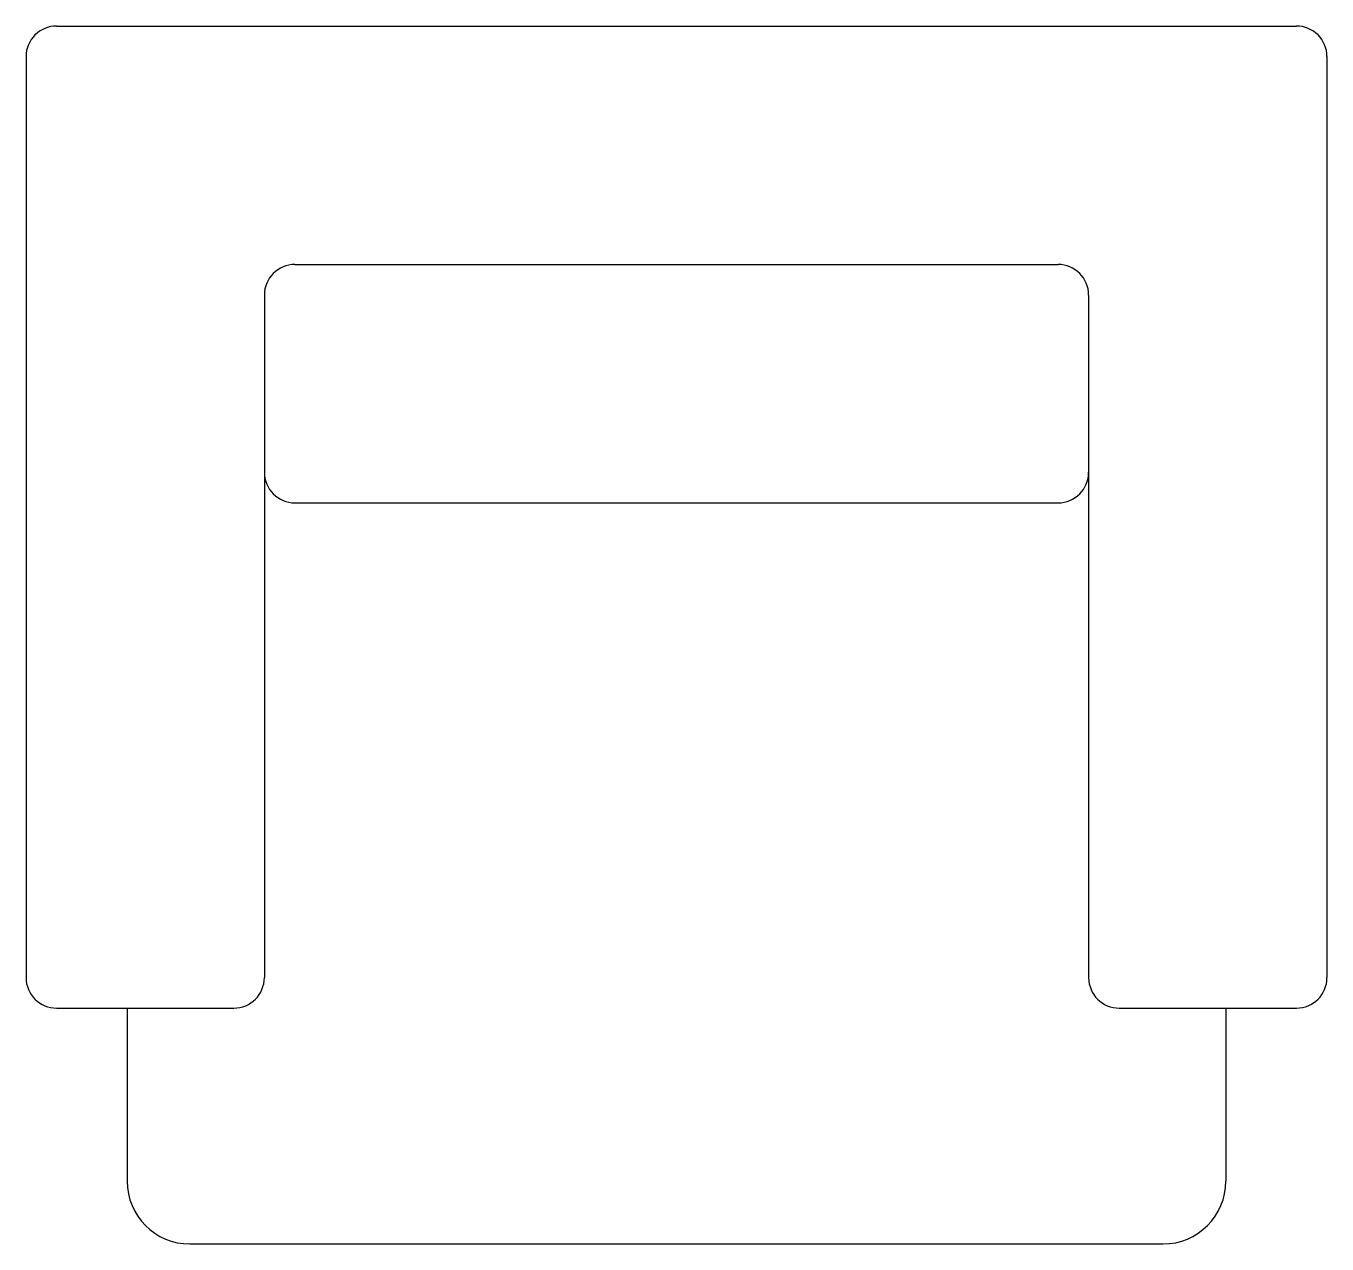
# Model space of a CAD drawing. Header units: inches. Extents: x 10267 to 11047, y 17921 to 18651.
import ezdxf

# ---------------------------------------------------------------- set-up
doc = ezdxf.new("R2010")
doc.units = ezdxf.units.IN
doc.header["$MEASUREMENT"] = 0
doc.layers.add('freecads.com', color=7, linetype='Continuous')

msp = doc.modelspace()

# ---------------------------------------------------------------- linework, layer by layer
at = {"layer": 'freecads.com', "linetype": 'Continuous'}
for p, q in [((10284.91, 18651.37), (11028.25, 18651.37)), ((10266.58, 18633.04), (10266.58, 18081.05)), ((11046.58, 18633.04), (11046.58, 18081.05)), ((10427.81, 18508.47), (10885.34, 18508.47)), ((10409.48, 18490.14), (10409.48, 18383.9)), ((10903.68, 18490.14), (10903.68, 18383.9)), ((10409.48, 18409.9), (10409.48, 18081.05)), ((10903.68, 18401.2), (10903.68, 18081.05)), ((10427.81, 18365.57), (10885.34, 18365.57)), ((10284.91, 18062.71), (10391.15, 18062.71)), ((10327.22, 18062.71), (10327.22, 17958.98)), ((10922.01, 18062.71), (11028.25, 18062.71)), ((10985.93, 18062.71), (10985.93, 17958.98)), ((10364.83, 17921.37), (10948.32, 17921.37))]:
    msp.add_line(p, q, dxfattribs=at)
for centre, radius, start, end in [((10284.91, 18633.04), 18.33, 90, 180), ((11028.25, 18633.04), 18.33, 0, 90), ((10427.81, 18490.14), 18.33, 90, 180), ((10885.34, 18490.14), 18.33, 0, 90), ((10427.81, 18383.9), 18.33, 180, 270), ((10885.34, 18383.9), 18.33, 270, 0), ((10284.91, 18081.05), 18.33, 180, 270), ((10391.15, 18081.05), 18.33, 270, 0), ((10922.01, 18081.05), 18.33, 180, 270), ((11028.25, 18081.05), 18.33, 270, 0), ((10364.83, 17958.98), 37.61, 180, 270), ((10948.32, 17958.98), 37.61, 270, 0)]:
    msp.add_arc(centre, radius, start, end, dxfattribs=at)

doc.saveas('drawing.dxf')
